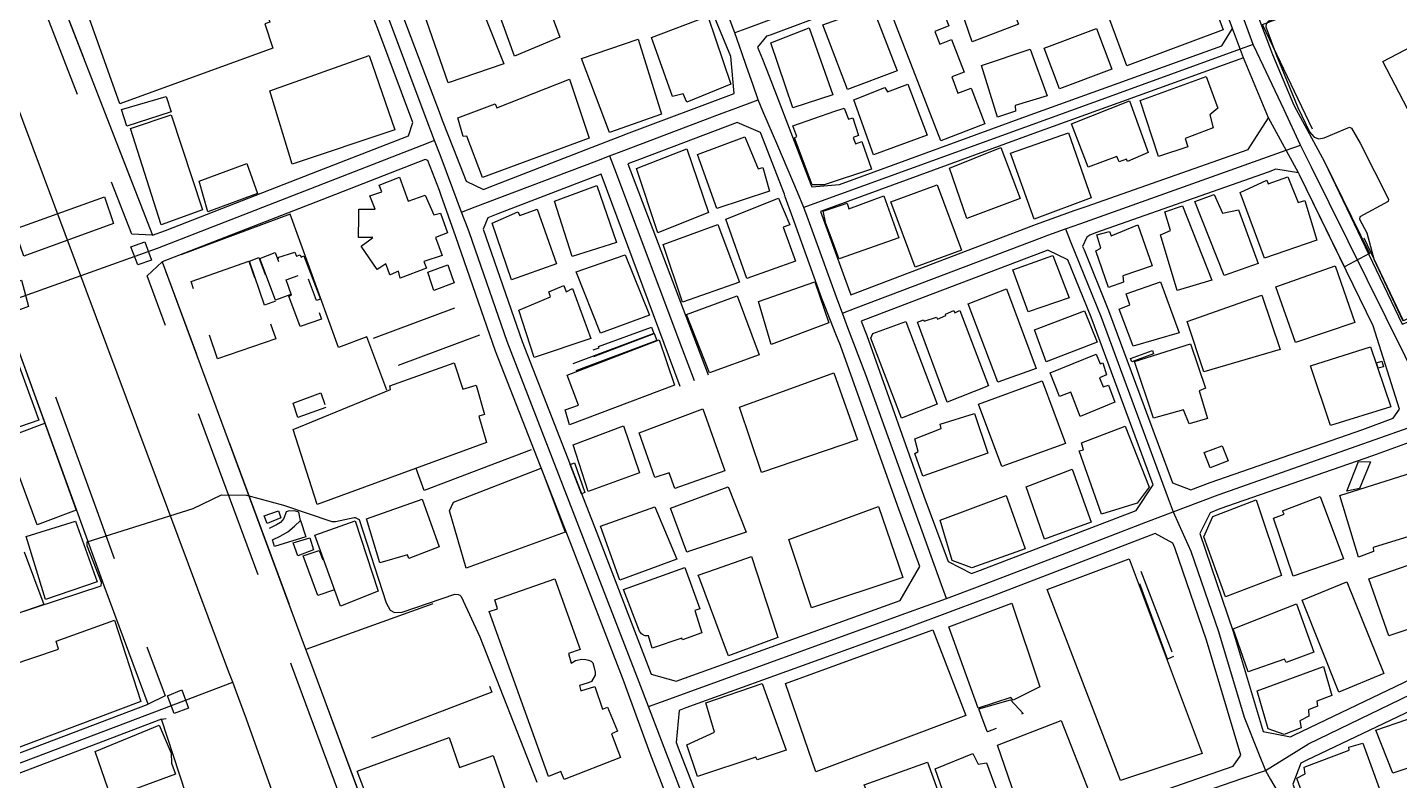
# Model space of a CAD drawing. Header units: millimetres. Extents: x 198785 to 203305, y 542885 to 545889.
# Drawn here: x 202841.5 to 203133.1, y 545593.5 to 545753.5 of the extents above; entities that cross this region are included whole.
import ezdxf

# ---------------------------------------------------------------- set-up
doc = ezdxf.new("R2010")
doc.units = ezdxf.units.MM
for name, pattern in [('FENCE_25K', [54.3, 28.7, -9.2, -16.4]), ('HIDDEN_BULD_25K', [28.8, 18.4, -10.4]), ('HIDDEN_IN_25K', [56.5, 36.5, -20])]:
    doc.linetypes.add(name, pattern=pattern)
for name, color, linetype in [('A0013114', 253, 'Continuous'), ('A0013117', 253, 'Continuous'), ('A0023214', 253, 'Continuous'), ('A0023217', 253, 'Continuous'), ('A0033324', 253, 'Continuous'), ('A0043325', 253, 'Continuous'), ('A0053326', 253, 'Continuous'), ('B0014111', 253, 'Continuous'), ('B0014112', 253, 'Continuous'), ('B0014113', 253, 'Continuous'), ('B0014116', 253, 'Continuous'), ('B0024120', 253, 'Continuous'), ('C0076117', 253, 'Continuous'), ('F0017111', 253, 'Continuous'), ('F0017114', 253, 'Continuous'), ('F0047224', 253, 'Continuous')]:
    doc.layers.add(name, color=color, linetype=linetype)

msp = doc.modelspace()

# ---------------------------------------------------------------- linework, layer by layer
at = {"layer": 'A0013114'}
for points in [[(202813.13, 545850.87), (202837.34, 545788.51), (202840.26, 545780.98), (202868.05, 545709.4)], [(202870.14, 545703.7), (202900.13, 545622.78), (202901.45, 545619.23), (202932.52, 545535.41)], [(202867.13, 545609.73), (202857.78, 545634.9), (202837.28, 545691.47)], [(202899.06, 545523.66), (202876.44, 545586.84), (202869.98, 545606.53)]]:
    msp.add_lwpolyline(points, dxfattribs=at)
at = {"layer": 'A0013117'}
for points in [[(202868.05, 545709.4), (202870.86, 545710.42), (202901.89, 545722.49), (202922.45, 545730.54), (202923.42, 545733.37), (202915.93, 545753.24), (202914.96, 545755.79), (202910.94, 545766.38), (202904.76, 545782.63), (202902.59, 545788.12), (202897.71, 545800.44), (202892.95, 545812.47), (202888.76, 545823.56), (202881.23, 545843.51), (202872.67, 545867.33), (202869.67, 545872.77), (202868.24, 545873), (202856.11, 545868.39), (202814.19, 545852.12), (202813.13, 545850.87)], [(203149.83, 545802.83), (203144.81, 545805.89), (203143.89, 545805.58), (203123.14, 545798.42), (203118.22, 545796.72), (203114.16, 545795.32), (203096.18, 545788.04), (203095.09, 545787.64), (203093.21, 545782.65), (203093.76, 545781.09), (203103.18, 545755.43), (203105.43, 545749.49), (203106.08, 545747.79), (203110.62, 545737.04), (203117.14, 545724.97), (203133.64, 545690.49), (203135.46, 545691.23), (203142.27, 545677.89), (203146.08, 545669.65), (203150.01, 545661.77), (203163.51, 545634.89), (203209.48, 545657.27), (203226.19, 545665.96)], [(203008.17, 545719.66), (203014.03, 545720.16), (203053.8, 545734.69), (203095.28, 545749.64), (203097.56, 545753.34), (203088.04, 545779.27), (203085.06, 545782.42), (203081.85, 545782.8), (203048.44, 545770.31), (202999.33, 545751.92), (202998.56, 545751.68), (202996.65, 545749.32), (202997.69, 545746.81), (202999.1, 545743.18), (203001.38, 545737.31), (203003.03, 545733.05), (203007.98, 545720.19), (203008.17, 545719.66)], [(202934.75, 545720.88), (202938.39, 545719.13), (202939.26, 545719.48), (202961.51, 545728.08), (202967.4, 545730.35), (202969.39, 545731.12), (202991.71, 545739.52), (202990.98, 545747.34), (202986.01, 545759.36), (202985.58, 545760.51), (202977.83, 545781.18), (202954.7, 545772.8), (202923.12, 545761.29), (202920.67, 545757.64), (202929.2, 545735.05), (202929.65, 545733.86), (202932.04, 545727.77), (202934.75, 545720.88)], [(203016.48, 545696.72), (203055.34, 545711.52), (203055.72, 545711.66), (203064.17, 545714.69), (203066.47, 545715.51), (203100.89, 545727.63), (203105.24, 545734.36), (203099.88, 545747.05), (203055.16, 545730.93), (203010.04, 545714.46), (203015.95, 545698.05), (203016.48, 545696.72)], [(202980.2, 545677.25), (202963.43, 545722.38), (202941.46, 545713.9), (202939.37, 545713.05), (202938.32, 545710.65), (202946.63, 545686.82), (202962.47, 545646.17), (202974.07, 545616.09), (202979.38, 545614.6), (203026.93, 545631.8), (203031.13, 545639.01), (203026.36, 545651.92), (203014.28, 545685.96), (203013.32, 545688.38), (203011.05, 545694.14), (203010.34, 545695.93), (203004.43, 545712.32), (203002.54, 545717.56), (203002.35, 545718.1), (202997.3, 545731.24), (202992.33, 545733.34), (202971.53, 545725.51), (202969.08, 545724.56), (202986.19, 545679.72)], [(202932.52, 545535.41), (202937.52, 545537.08), (202973.58, 545550.51), (202987.22, 545555.68), (202987.83, 545556.05), (202988.88, 545559.88), (202988.26, 545561.99), (202983.57, 545574.15), (202974.54, 545597.4), (202973.86, 545599.24), (202968.93, 545612.66), (202968.28, 545614.44), (202956.87, 545644), (202941, 545684.74), (202932.51, 545709.08), (202929.45, 545717.84), (202929.09, 545718.89), (202926.58, 545725.27), (202925.99, 545725.49), (202904.08, 545716.9), (202870.14, 545703.7)], [(203088.74, 545655.3), (203092.83, 545656.87), (203125.27, 545668.13), (203131.71, 545670.5), (203133.03, 545672.4), (203127.5, 545690.14), (203111.8, 545722.23), (203111.57, 545722.66), (203106.79, 545723.4), (203105.15, 545722.77), (203068.47, 545709.86), (203067.23, 545709.41), (203066.62, 545708.97), (203065.71, 545706.99), (203066.04, 545706.27), (203071.26, 545693.39), (203084.51, 545657.57), (203084.85, 545656.77), (203088.74, 545655.3)], [(203042.11, 545637.47), (203044, 545638.18), (203077.12, 545650.86), (203080.7, 545656.35), (203067.53, 545691.94), (203062.58, 545704.16), (203058.35, 545706.23), (203057.42, 545705.89), (203031.87, 545696.15), (203018.68, 545691.14), (203019.9, 545688.07), (203032, 545653.96), (203037.15, 545640.02), (203042.11, 545637.47)], [(202837.28, 545691.47), (202825.21, 545687.2), (202785.35, 545671.52), (202784.9, 545666.29), (202806.88, 545603.98), (202811.39, 545591.99), (202816.95, 545590.68), (202827.17, 545594.58), (202867.13, 545609.73)], [(203109.87, 545602.77), (203110.73, 545603.22), (203137.24, 545615.87), (203138.85, 545616.75), (203145.66, 545620.47), (203155.53, 545625.87), (203157.25, 545629.64), (203148.68, 545647.83), (203140.31, 545664.77), (203135.11, 545665.36), (203127.29, 545662.48), (203094.89, 545651.23), (203092.8, 545650.43), (203090.64, 545645.99), (203097.74, 545625.19), (203104.1, 545603.96), (203109.87, 545602.77)], [(202996.86, 545561.83), (203054.62, 545581.54), (203097.74, 545596.55), (203099.35, 545598.92), (203092.02, 545623.35), (203085.34, 545642.95), (203084.91, 545643.95), (203081.14, 545645.97), (203046.12, 545632.57), (203044.61, 545632.01), (203029.44, 545626.34), (203028.5, 545625.99), (202981.39, 545608.95), (202980.02, 545608.41), (202979.39, 545601.6), (202980.15, 545599.52), (202989.17, 545576.32), (202993.82, 545564.24), (202996.86, 545561.83)], [(203142.05, 545514.01), (203143.62, 545514.65), (203171.96, 545524.94), (203173.58, 545527.59), (203169.47, 545537.97), (203153.2, 545581.29), (203144.58, 545609.09), (203141.11, 545611.15), (203139.97, 545610.53), (203113.4, 545597.85), (203112.13, 545597.19), (203110.41, 545592.72), (203122.5, 545559.94), (203122.7, 545559.38), (203125.91, 545550.51), (203138.12, 545516.71), (203142.05, 545514.01)], [(202869.98, 545606.53), (202828.59, 545590.84), (202817.99, 545586.8), (202815.85, 545582.75), (202823.99, 545559.54), (202826.81, 545553.81), (202828.66, 545549.19), (202830.53, 545543.19), (202832.14, 545538.05), (202833.2, 545535.23), (202844.55, 545505), (202847.64, 545504.32), (202858.85, 545508.88), (202899.06, 545523.66)]]:
    msp.add_lwpolyline(points, dxfattribs=at)
at = {"layer": 'A0023214'}
msp.add_lwpolyline([(202996.92, 545318.28), (202991.47, 545333.13), (202982.85, 545356.61), (202973.34, 545382.49), (202972.5, 545384.77), (202971.93, 545386.34), (202957.41, 545425.88), (202952.03, 545438.69), (202950.73, 545441.78), (202948.95, 545446), (202937.78, 545472.6), (202917.51, 545524.23), (202916.58, 545526.59), (202915.56, 545529.45), (202888.07, 545606.53), (202885.7, 545612.87), (202885.12, 545614.42), (202884.33, 545616.53), (202853.99, 545697.69), (202852.85, 545700.75), (202851.7, 545703.8), (202824.87, 545775.57)], dxfattribs=at)
at = {"layer": 'A0023217'}
for points in [[(203087.98, 545788.49), (203085.18, 545787.42), (203054.93, 545775.93), (202994.93, 545753.51), (202991.84, 545752.36)], [(203102, 545749.95), (203100.37, 545754.39), (203091.24, 545779.27), (203090.64, 545780.97), (203087.98, 545788.49)], [(202991.84, 545752.36), (202988.43, 545761.44), (202980.5, 545782.56), (202979.77, 545784.51)], [(202928.03, 545729.5), (202926.26, 545734.2), (202917.77, 545756.7), (202916.37, 545760.43)], [(202996.75, 545738.19), (202995.62, 545741.46), (202994.32, 545745.21), (202993.3, 545748.15), (202991.84, 545752.36)], [(203102, 545749.95), (203099.19, 545748.93), (203072.9, 545739.39), (203009.36, 545716.35), (203006.51, 545715.31)], [(203112.02, 545728.55), (203108.53, 545736), (203104.1, 545745.47), (203102.76, 545748.32), (203102, 545749.95)], [(202965.22, 545726.24), (202968.26, 545727.39), (202988.57, 545735.09), (202992.02, 545736.4), (202996.75, 545738.19)], [(203006.51, 545715.31), (203005.14, 545718.53), (203000.95, 545728.35), (202997.8, 545735.74), (202996.75, 545738.19)], [(202928.03, 545729.5), (202925.34, 545728.45), (202869.1, 545706.55), (202852.85, 545700.75), (202835.56, 545694.57), (202822.76, 545690), (202787.3, 545676.05), (202784.31, 545675.04), (202778.49, 545673.07)], [(202933.76, 545714.31), (202931.9, 545719.25), (202929.18, 545726.46), (202928.03, 545729.5)], [(203062.06, 545710.73), (203065.36, 545711.91), (203108.97, 545727.46), (203112.02, 545728.55)], [(203140.8, 545670.49), (203138.3, 545675.53), (203118.12, 545716.24), (203114.36, 545723.82), (203112.02, 545728.55)], [(202933.76, 545714.31), (202936.66, 545715.41), (202962.48, 545725.2), (202965.22, 545726.24)], [(202965.22, 545726.24), (202966.26, 545723.47), (202980.51, 545685.63), (202983.2, 545678.49)], [(203014.68, 545692.83), (203013.74, 545695.42), (203007.98, 545711.25), (203007.21, 545713.38), (203006.51, 545715.31)], [(202973.5, 545609.26), (202971.51, 545614.39), (202943.45, 545686.82), (202935.41, 545709.87), (202935.14, 545710.65), (202933.76, 545714.31)], [(203014.68, 545692.83), (203017.58, 545693.93), (203057.05, 545708.92), (203058.35, 545709.41), (203062.06, 545710.73)], [(203062.06, 545710.73), (203063.23, 545707.85), (203069.66, 545691.94), (203083.92, 545653.46), (203084.97, 545650.62)], [(203036.78, 545632.18), (203035.73, 545635.09), (203019.68, 545679.72), (203015.87, 545689.7), (203014.68, 545692.83)], [(203084.97, 545650.62), (203090.8, 545652.83), (203094.52, 545654.25), (203136.34, 545668.93), (203140.8, 545670.49)], [(203036.78, 545632.18), (203043.38, 545634.7), (203062.27, 545641.93), (203079.15, 545648.39), (203084.97, 545650.62)], [(203084.97, 545650.62), (203086.19, 545647.9), (203088.72, 545642.23), (203094.57, 545625.19), (203100.06, 545606.98), (203103.12, 545599.31), (203104.59, 545595.63)], [(202973.5, 545609.26), (202976.22, 545610.24), (203028.19, 545629.07), (203036.78, 545632.18)], [(203104.59, 545595.63), (203111.12, 545599.68), (203113.75, 545601.31), (203139.96, 545614.01), (203141.11, 545614.57), (203144.41, 545616.34)], [(202810.92, 545586.18), (202817.47, 545588.74), (202868.55, 545608.13), (202885.12, 545614.42)], [(202993.75, 545556.07), (202992.6, 545559.1), (202979.54, 545593.39), (202976.83, 545600.51), (202973.5, 545609.26)], [(202993.75, 545556.07), (202998.64, 545558.59), (203001.71, 545560.17), (203099.59, 545593.91), (203104.59, 545595.63)], [(203104.59, 545595.63), (203105.67, 545593.76), (203108.88, 545588.18), (203119.91, 545558.17), (203122.09, 545552.25)]]:
    msp.add_lwpolyline(points, dxfattribs=at)
at = {"layer": 'A0033324', "linetype": 'HIDDEN_IN_25K', "flags": 128}
for points in [[(202840.26, 545780.98), (202868.05, 545709.4), (202863.68, 545709.6), (202836.25, 545780.26), (202809.33, 545849.61), (202809.8, 545850.66), (202814.19, 545852.12), (202813.13, 545850.87), (202837.34, 545788.51), (202840.26, 545780.98)], [(202932.52, 545535.41), (202928.33, 545535.2), (202897.62, 545618.05), (202866.95, 545700.79), (202870.14, 545703.7), (202900.13, 545622.78), (202901.45, 545619.23), (202932.52, 545535.41)], [(202870.75, 545611.48), (202867.13, 545609.73), (202857.78, 545634.9), (202837.28, 545691.47), (202841.44, 545691.74), (202855.96, 545651.64), (202861.53, 545636.28), (202870.75, 545611.48)], [(202902.45, 545526.04), (202899.06, 545523.66), (202876.44, 545586.84), (202869.98, 545606.53), (202872.79, 545606.9), (202874.09, 545606.83), (202880.22, 545588.14), (202888.02, 545566.35), (202902.45, 545526.04)]]:
    msp.add_lwpolyline(points, dxfattribs=at)
at = {"layer": 'A0043325'}
for points in [[(202859.8, 545711.9), (202840.72, 545704.91), (202838.74, 545710.69), (202857.85, 545717.55), (202859.8, 545711.9)], [(202867.84, 545704.07), (202864.97, 545703.09), (202863.45, 545706.91), (202866.45, 545707.95), (202867.84, 545704.07)], [(202840.02, 545693.63), (202839.91, 545693.59), (202837.94, 545699.07), (202837.99, 545699.09), (202840.27, 545699.85), (202841.71, 545694.25), (202840.02, 545693.63)], [(202875.75, 545608.89), (202872.65, 545607.76), (202871.27, 545611.52), (202874.34, 545612.76), (202875.75, 545608.89)]]:
    msp.add_lwpolyline(points, dxfattribs=at)
at = {"layer": 'A0053326'}
msp.add_lwpolyline([(203103.18, 545755.43), (203105.43, 545749.49), (203106.08, 545747.79), (203110.62, 545737.04), (203117.14, 545724.97), (203126.69, 545705.47), (203121.38, 545702.65), (203111.8, 545722.23), (203111.57, 545722.66), (203105.24, 545734.36), (203099.88, 545747.05), (203097.56, 545753.34), (203088.04, 545779.27)], dxfattribs=at)
at = {"layer": 'B0014111'}
for points in [[(202885.86, 545766.58), (202887.82, 545761.15), (202890.48, 545762.06), (202892.98, 545754.69), (202891.92, 545754.33), (202893.68, 545749.17), (202861.15, 545737.3), (202854.72, 545755.38), (202885.86, 545766.58)], [(203071.96, 545744.66), (203060.82, 545740.49), (203057.58, 545749.15), (203068.71, 545753.32), (203071.96, 545744.66)], [(202919.56, 545731.78), (202897.74, 545724.51), (202893.03, 545740.1), (202914.15, 545747.6), (202919.56, 545731.78)], [(202872.05, 545735.61), (202862.63, 545732.55), (202861.5, 545736.07), (202870.95, 545738.85), (202872.05, 545735.61)], [(203079.66, 545726.99), (203075.24, 545725.06), (203075.08, 545725.56), (203073.49, 545724.95), (203072.98, 545726.13), (203066.87, 545723.84), (203063.33, 545733.06), (203075.67, 545737.92), (203079.66, 545726.99)], [(202878.71, 545714.76), (202869.91, 545711.58), (202863.41, 545732.1), (202872.07, 545734.99), (202878.71, 545714.76)], [(203052.42, 545717.22), (203041.12, 545712.91), (203037.41, 545723.67), (203048.37, 545728.05), (203052.42, 545717.22)], [(202890.39, 545718.22), (202879.87, 545714.39), (202877.99, 545720.84), (202888.11, 545724.65), (202890.39, 545718.22)], [(202920.6, 545721.74), (202922.39, 545716.65), (202926.03, 545717.92), (202927.85, 545713.72), (202929.28, 545714.1), (202930.77, 545709.91), (202928.24, 545708.92), (202929.64, 545705.06), (202925.76, 545703.81), (202926.27, 545702.39), (202920.73, 545700.24), (202920.35, 545701.78), (202918.58, 545700.98), (202918.5, 545700.95), (202918.07, 545702.16), (202917.67, 545703.3), (202916.42, 545702.48), (202915.85, 545702.1), (202912.4, 545707.04), (202914.24, 545708.44), (202914.87, 545708.92), (202914.07, 545708.91), (202911.87, 545708.89), (202911.93, 545713.35), (202911.95, 545714.94), (202915.37, 545714.95), (202914.25, 545717.76), (202916.78, 545718.58), (202916.21, 545719.99), (202920.6, 545721.74)], [(203109.32, 545721.8), (203111.5, 545716.32), (203112.95, 545716.79), (203115.52, 545708.32), (203104.34, 545704.53), (203099.23, 545718.45), (203104.86, 545721.08), (203105.16, 545720.32), (203109.32, 545721.8)], [(203039.96, 545706.18), (203030.16, 545702.63), (203024.98, 545716.5), (203034.79, 545720.08), (203039.96, 545706.18)], [(203023.52, 545717.76), (203026.7, 545708.84), (203013.97, 545704.38), (203013.8, 545704.84), (203012.72, 545707.74), (203011.17, 545711.88), (203010.62, 545714.47), (203015.7, 545716.2), (203016.08, 545715.03), (203023.52, 545717.76)], [(202949.85, 545714.9), (202953.94, 545703.3), (202944.37, 545699.92), (202940.29, 545711.94), (202945.7, 545714.37), (202946.11, 545713.55), (202949.85, 545714.9)], [(203123.6, 545690.85), (203110.97, 545686.59), (203106.75, 545698.45), (203119.37, 545702.87), (203123.6, 545690.85)], [(203107.71, 545685.07), (203091.5, 545680.38), (203087.95, 545691.07), (203103.84, 545696.65), (203107.71, 545685.07)], [(202843.92, 545670.12), (202833.78, 545666.63), (202826.69, 545686.38), (202836.72, 545689.92), (202843.92, 545670.12)], [(202978.98, 545677.5), (202956.69, 545669.11), (202955.75, 545672.25), (202958.62, 545673.26), (202956.21, 545679.64), (202975.77, 545687.13), (202978.98, 545677.5)], [(203131.22, 545672.94), (203118.38, 545668.98), (203114.18, 545681.6), (203126.89, 545685.7), (203131.22, 545672.94)], [(202932.18, 545682.25), (202934.01, 545676.64), (202936.84, 545677.51), (202938.66, 545671.32), (202937.4, 545670.96), (202939.07, 545665.33), (202903.06, 545652.14), (202897.95, 545668.1), (202918.65, 545676.58), (202918.49, 545677.36), (202932.18, 545682.25)], [(202845.18, 545669.46), (202851.85, 545650.96), (202843.56, 545647.86), (202838.68, 545661.06), (202835.79, 545660.07), (202834.23, 545665.35), (202845.18, 545669.46)], [(203077.35, 545652.44), (203069.72, 545650.1), (203064.99, 545663.58), (203065.93, 545663.77), (203065.46, 545665.26), (203074.74, 545668.79), (203079.9, 545655.86), (203077.35, 545652.44)], [(203067.53, 545648.43), (203057.63, 545644.83), (203053.75, 545655.89), (203063.51, 545659.71), (203067.53, 545648.43)], [(203127.57, 545642.16), (203124.33, 545640.95), (203120.36, 545654.06), (203137.16, 545659.39), (203141.67, 545647.4), (203127.45, 545643.01), (203127.57, 545642.16)], [(202982.19, 545642.23), (202981.65, 545642.05), (202978.12, 545651.39), (202990.42, 545655.93), (202990.49, 545655.77), (202994.22, 545646.28), (202982.19, 545642.23)], [(203121.16, 545640.63), (203110.46, 545636.91), (203106.31, 545649.27), (203108.54, 545650.1), (203108.22, 545650.85), (203116.19, 545653.84), (203121.16, 545640.63)], [(203108.02, 545637.05), (203096.08, 545632.56), (203091.5, 545645.32), (203093.38, 545649.61), (203102.62, 545653.17), (203108.02, 545637.05)], [(202856.3, 545635.75), (202845.33, 545631.97), (202841.23, 545645.37), (202851.7, 545648.64), (202856.3, 545635.75)], [(202916.03, 545633.75), (202908.06, 545630.54), (202902.55, 545645.62), (202911.18, 545648.71), (202916.03, 545633.75)], [(203091.16, 545599.24), (203073.77, 545593.53), (203058.2, 545634.11), (203075.62, 545640.6), (203091.16, 545599.24)], [(203140.92, 545627.65), (203130.78, 545624.28), (203126.58, 545636.39), (203136.53, 545639.81), (203140.92, 545627.65)], [(203114.89, 545620.8), (203109.01, 545618.59), (203108.65, 545619.27), (203100.9, 545616.6), (203097.72, 545625.73), (203111.17, 545631.05), (203114.89, 545620.8)], [(202865.61, 545610.29), (202833.58, 545598.27), (202827.72, 545614.56), (202848.11, 545621.46), (202847.64, 545623.1), (202859.99, 545627.59), (202865.61, 545610.29)], [(203112.15, 545604.69), (203108.58, 545603.31), (203105.13, 545604.53), (203102.85, 545612.59), (203116.88, 545617.77), (203118.71, 545611.61), (203115.49, 545610.39), (203115.63, 545609.29), (203113.73, 545608.51), (203113.81, 545607.16), (203111.91, 545606.23), (203112.15, 545604.69)], [(203144.52, 545599.39), (203131.68, 545595.1), (203128, 545604.2), (203141.2, 545608.76), (203144.52, 545599.39)], [(202872.95, 545594.88), (202859.32, 545589.84), (202855.87, 545599.68), (202869.51, 545605.28), (202872.04, 545599.36), (202872.1, 545597.21), (202872.95, 545594.88)], [(202931.09, 545602.62), (202933.29, 545596.26), (202940.48, 545598.84), (202943.18, 545591.1), (202917.17, 545580.83), (202911.56, 545595.53), (202931.09, 545602.62)], [(203130.42, 545587.19), (203115.99, 545582.23), (203115.31, 545582.66), (203111.28, 545594.02), (203113, 545594.95), (203112.77, 545596.34), (203122.4, 545599.99), (203122.27, 545600.63), (203125.29, 545601.48), (203130.42, 545587.19)], [(203042.39, 545599.23), (203043.51, 545597.02), (203045.28, 545597.29), (203050.5, 545583.28), (203040.14, 545579.56), (203034.39, 545595.98), (203042.39, 545599.23)]]:
    msp.add_lwpolyline(points, dxfattribs=at)
at = {"layer": 'B0014112'}
for points in [[(203051.46, 545735.78), (203047.63, 545734.45), (203044.23, 545745.45), (203054.56, 545748.94), (203058.18, 545739.02), (203051.4, 545736.92), (203051.46, 545735.78)], [(203028.55, 545741.52), (203032.67, 545730.66), (203021.28, 545726.46), (203017.12, 545738.14), (203023.7, 545740.75), (203024.24, 545739.87), (203028.55, 545741.52)], [(203088.1, 545728.19), (203081.88, 545726.11), (203077.92, 545738.02), (203091.98, 545743.13), (203094.46, 545736.39), (203092.79, 545734.95), (203093.46, 545732.21), (203087.51, 545729.97), (203088.1, 545728.19)], [(203077.45, 545711.56), (203080.53, 545702.9), (203074.25, 545700.76), (203074.42, 545699.43), (203071.26, 545698.26), (203068.51, 545706.04), (203069.62, 545706.65), (203068.78, 545709.48), (203071.44, 545710.19), (203071.76, 545709.28), (203077.45, 545711.56)], [(202973.66, 545692.4), (202963.27, 545688.61), (202958.1, 545701.62), (202968.52, 545705.21), (202973.66, 545692.4)], [(203062.86, 545696.11), (203054.12, 545693.11), (203050.91, 545702.03), (203059.4, 545705.09), (203062.86, 545696.11)], [(203011.81, 545690.74), (202999.54, 545686.18), (202996.83, 545695.27), (203008.83, 545699.51), (203011.81, 545690.74)], [(203086.22, 545688.67), (203076.45, 545685.8), (203073.47, 545693.7), (203075.76, 545694.6), (203075.01, 545696.96), (203082.31, 545699.45), (203086.22, 545688.67)], [(203068.8, 545686.69), (203057.96, 545682.48), (203055.5, 545689.3), (203066.1, 545693.31), (203068.8, 545686.69)], [(203090.51, 545676.33), (203092.24, 545670.41), (203088.38, 545669.28), (203087.13, 545672.29), (203080.79, 545670.5), (203076.72, 545682.54), (203088.63, 545686.29), (203091.87, 545676.86), (203090.51, 545676.33)], [(203068.64, 545684.09), (203069.47, 545682.04), (203070.01, 545682.24), (203070.83, 545679.73), (203069.32, 545679.1), (203070.06, 545677.15), (203071.2, 545677.56), (203072.58, 545673.9), (203065.17, 545670.89), (203063.19, 545676.01), (203060.83, 545675.09), (203058.82, 545680.16), (203068.64, 545684.09)], [(203045.57, 545663.11), (203031.75, 545658.21), (203030.1, 545662.99), (203030.75, 545663.46), (203030.04, 545666.15), (203035.7, 545668.35), (203035.46, 545669.24), (203042.77, 545671.49), (203045.57, 545663.11)], [(202928.97, 545643.14), (202922.56, 545640.67), (202922.3, 545641.48), (202916.37, 545639.77), (202913.53, 545649.11), (202925.37, 545653.27), (202928.97, 545643.14)], [(202984.8, 545624.91), (202980.73, 545623.39), (202980.57, 545623.73), (202974.28, 545621.65), (202973.5, 545624.25), (202973.27, 545624.24), (202972.74, 545624.25), (202972.38, 545624.37), (202971.98, 545624.66), (202971.57, 545625.23), (202968.16, 545634.12), (202981.19, 545638.78), (202984.37, 545630.03), (202983.3, 545629.63), (202984.8, 545624.91)], [(203002.74, 545599.96), (202996.58, 545597.89), (202996.26, 545598.46), (202983.88, 545594.4), (202981.6, 545601.12), (202987.48, 545603.79), (202985.66, 545610.01), (202997.65, 545614.13), (203002.74, 545599.96)], [(203067.65, 545587.99), (203053.82, 545583.13), (203047.65, 545601.02), (203061.2, 545606.25), (203067.35, 545590.55), (203066.88, 545590.3), (203067.65, 545587.99)], [(203030.53, 545581.53), (203024.96, 545579.62), (203019.28, 545592.59), (203032.76, 545597.38), (203037, 545585.64), (203030.03, 545583.25), (203030.53, 545581.53)]]:
    msp.add_lwpolyline(points, dxfattribs=at)
at = {"layer": 'B0014113'}
for points in [[(202954.65, 545751.47), (202944.98, 545747.47), (202938.73, 545764.92), (202948.31, 545768.64), (202954.65, 545751.47)], [(203052.09, 545754.22), (203042.28, 545750.51), (203037.81, 545763.53), (203047.14, 545766.93), (203052.09, 545754.22)], [(203095.58, 545753.01), (203075.11, 545745.35), (203070.33, 545758.44), (203090.64, 545766.45), (203095.58, 545753.01)], [(202942.77, 545745.84), (202930.89, 545741.75), (202924.67, 545759.75), (202935.39, 545764.33), (202942.77, 545745.84)], [(203034.32, 545752.7), (203035.38, 545749.99), (203037.89, 545750.97), (203040.58, 545744.06), (203037.9, 545743.02), (203039.24, 545739.57), (203042.01, 545740.65), (203044.96, 545733.06), (203035.59, 545729.42), (203024.72, 545757.56), (203034.4, 545761.32), (203037.3, 545753.86), (203034.32, 545752.7)], [(202990.96, 545741.48), (202981.62, 545737.67), (202980.87, 545739.45), (202978.55, 545738.84), (202974.11, 545751.37), (202986.07, 545755.97), (202990.96, 545741.48)], [(203026.33, 545744.35), (203015.75, 545740.35), (203010.53, 545754.07), (203021.06, 545757.85), (203026.33, 545744.35)], [(203012.62, 545739.22), (203004.18, 545736.43), (202999.47, 545750.26), (203007.63, 545753.49), (203012.62, 545739.22)], [(202976.24, 545735.14), (202965.2, 545731.2), (202959.21, 545746.91), (202971.27, 545751.08), (202976.24, 545735.14)], [(202956.71, 545742.53), (202960.86, 545729.99), (202938.21, 545721.64), (202934.84, 545730.44), (202934.1, 545730.34), (202932.93, 545734.32), (202940.92, 545737.33), (202941.27, 545736.48), (202956.71, 545742.53)], [(203015.03, 545736.41), (203015.97, 545734.02), (203016.87, 545734.36), (203018.1, 545730.57), (203016.96, 545730.15), (203017.44, 545728.79), (203018.83, 545729.29), (203020.85, 545723.41), (203010.83, 545720.13), (203008.28, 545720.08), (203004.5, 545730.08), (203005.03, 545730.34), (203004.14, 545732.66), (203013.05, 545735.73), (203014.6, 545736.26), (203015.03, 545736.41)], [(202993.92, 545730.33), (202996.77, 545723.51), (202997.76, 545723.79), (202999.18, 545718.72), (202987.97, 545715.05), (202983.86, 545726.51), (202993.92, 545730.33)], [(203067.54, 545717.32), (203055.43, 545712.8), (203050.43, 545726.81), (203062.74, 545731.13), (203067.54, 545717.32)], [(202986.2, 545714.22), (202975.43, 545709.91), (202970.95, 545723.6), (202981.64, 545727.73), (202986.2, 545714.22)], [(202966.69, 545707.81), (202957.25, 545704.84), (202953.53, 545716.61), (202962.5, 545719.98), (202966.69, 545707.81)], [(203093.7, 545718.05), (203095.42, 545714.04), (203098.83, 545714.79), (203103.03, 545703.36), (203095.78, 545700.85), (203089.54, 545716.58), (203093.7, 545718.05)], [(203004.71, 545703.87), (202994.37, 545700.18), (202989.91, 545712.83), (203001.12, 545717.26), (203003.5, 545711.56), (203002.12, 545711.08), (203004.71, 545703.87)], [(203093.16, 545699.81), (203085.8, 545697.65), (203082.28, 545709.47), (203084.39, 545710.41), (203083.2, 545714.33), (203086.94, 545715.63), (203093.16, 545699.81)], [(202992.81, 545699.43), (202980.71, 545695.16), (202976.56, 545707.45), (202988.21, 545711.67), (202992.81, 545699.43)], [(202955.5, 545698.73), (202955.97, 545697.37), (202957.33, 545698.08), (202961.22, 545687.46), (202949.16, 545683.43), (202945.92, 545693.49), (202952.64, 545696.31), (202952.32, 545697.37), (202955.5, 545698.73)], [(203055.84, 545681.1), (203047.7, 545678.14), (203041.39, 545694.84), (203049.56, 545697.98), (203055.84, 545681.1)], [(202997, 545683.96), (202986.42, 545680.16), (202981.52, 545692.53), (202992.29, 545696.5), (202997, 545683.96)], [(203039.63, 545693.39), (203045.75, 545677.41), (203045.41, 545677.28), (203045.34, 545677.25), (203036.97, 545673.93), (203036.94, 545673.91), (203030.67, 545690.94), (203031.94, 545691.42), (203032.01, 545691.27), (203032.08, 545691.11), (203034.65, 545691.98), (203034.87, 545691.57), (203036.68, 545692.3), (203036.56, 545692.59), (203038.37, 545693.36), (203038.59, 545692.91), (203039.43, 545693.29), (203039.63, 545693.39)], [(203034.79, 545673.52), (203027.21, 545670.48), (203020.72, 545687.49), (203021.12, 545688.48), (203028.13, 545691.07), (203034.79, 545673.52)], [(203017.89, 545665.88), (202997.48, 545658.96), (202992.84, 545672.82), (203012.86, 545680.18), (203017.89, 545665.88)], [(203062.12, 545665.12), (203048.59, 545660.22), (203043.58, 545673.51), (203057.15, 545678.45), (203062.12, 545665.12)], [(202989.72, 545659.34), (202979.07, 545655.56), (202977.88, 545658.87), (202974.85, 545657.87), (202971.47, 545667.39), (202985.01, 545672.5), (202989.72, 545659.34)], [(202971.55, 545658.92), (202960.63, 545654.96), (202957.44, 545664.84), (202968.15, 545668.89), (202971.55, 545658.92)], [(202955.77, 545646.3), (202934.71, 545638.66), (202931.19, 545650.83), (202932.05, 545652.67), (202950.64, 545659.89), (202955.77, 545646.3)], [(203053.52, 545642.75), (203042.19, 545638.68), (203038.01, 545640.3), (203035.43, 545648.83), (203049.48, 545654.11), (203053.52, 545642.75)], [(202979.51, 545640.53), (202967.38, 545636.09), (202963.3, 545647.57), (202974.85, 545651.68), (202979.51, 545640.53)], [(203027.55, 545636.62), (203008.13, 545630.18), (203003.3, 545644.7), (203022.32, 545651.72), (203027.55, 545636.62)], [(203000.95, 545623.9), (202990.46, 545620.04), (202990.07, 545621.07), (202984.35, 545636.31), (202984.03, 545637.17), (202987.72, 545638.46), (202995.35, 545641.11), (203000.73, 545624.59), (203000.95, 545623.9)], [(202956.46, 545620.49), (202957.01, 545618.48), (202958, 545619.02), (202959.34, 545619.27), (202960.19, 545619.23), (202960.76, 545619.11), (202961.28, 545618.86), (202961.64, 545618.51), (202961.89, 545617.72), (202962.13, 545616.51), (202962.12, 545615.9), (202961.39, 545614.58), (202960.86, 545614.34), (202960.44, 545614.23), (202958.79, 545613.71), (202959.12, 545612.54), (202962.05, 545613.5), (202963.67, 545608.7), (202964.75, 545609.11), (202966.89, 545603.97), (202965.59, 545603.4), (202967.55, 545598.44), (202955.58, 545593.72), (202954.84, 545595.46), (202952.26, 545594.37), (202939.65, 545629.42), (202941.41, 545630.01), (202940.8, 545631.91), (202953.56, 545636.37), (202958.93, 545621.36), (202956.46, 545620.49)], [(203129.73, 545616.25), (203120.15, 545612.27), (203112.39, 545631.83), (203121.85, 545635.75), (203129.73, 545616.25)], [(203056.63, 545613.4), (203050.95, 545610.57), (203050.49, 545611.16), (203043.52, 545608.89), (203037.32, 545626.2), (203050.66, 545631.17), (203056.63, 545613.4)], [(203040.89, 545607.32), (203009, 545595.38), (203002.6, 545614.1), (203033.88, 545625.5), (203040.89, 545607.32)]]:
    msp.add_lwpolyline(points, dxfattribs=at)
at = {"layer": 'B0014116', "linetype": 'HIDDEN_BULD_25K', "flags": 128}
for points in [[(203151.29, 545720.95), (203144.54, 545717.44), (203129.5, 545746.33), (203136.24, 545749.84), (203151.29, 545720.95)], [(202894.28, 545687.35), (202881.87, 545683.13), (202876.26, 545699.53), (202888.56, 545703.9), (202894.28, 545687.35)], [(202894.2, 545695.39), (202891.88, 545694.53), (202888.66, 545703.86), (202890.65, 545704.67), (202894.2, 545695.39)], [(202897.49, 545696.77), (202894.25, 545695.56), (202890.9, 545704.42), (202894.13, 545705.69), (202897.49, 545696.77)], [(202898.34, 545705.79), (202898.69, 545704.94), (202899.43, 545705.2), (202899.66, 545704.7), (202900.22, 545705), (202903.77, 545695.82), (202902.95, 545695.55), (202900.55, 545701.72), (202896.48, 545700.32), (202894.7, 545704.66), (202898.34, 545705.79)], [(202903.98, 545691.58), (202899.46, 545689.99), (202897.06, 545696.45), (202897.63, 545696.68), (202896.49, 545699.9), (202900.42, 545701.31), (202903.98, 545691.58)], [(202932.17, 545699.3), (202927.85, 545697.65), (202927.36, 545699.15), (202926.57, 545701.56), (202930.84, 545703.06), (202931.71, 545700.6), (202932.17, 545699.3)], [(202937.53, 545688.16), (202917.54, 545680.63), (202914.96, 545687.48), (202935.08, 545695.03), (202937.53, 545688.16)], [(202974.64, 545688.53), (202955.55, 545681.37), (202955.05, 545682.61), (202962.98, 545685.47), (202962.87, 545685.76), (202974.13, 545689.87), (202974.64, 545688.53)], [(202975.26, 545686.99), (202956.07, 545679.83), (202955.47, 545681.22), (202974.71, 545688.49), (202975.26, 545686.99)], [(203080.82, 545684.16), (203076.16, 545682.49), (203075.93, 545683.2), (203080.56, 545684.86), (203080.82, 545684.16)], [(203129.64, 545681.43), (203128.53, 545681.13), (203128.18, 545682.29), (203129.33, 545682.61), (203129.64, 545681.43)], [(202904.89, 545672.8), (202898.94, 545670.64), (202898, 545673.72), (202903.85, 545675.87), (202904.89, 545672.8)], [(203096.63, 545661.44), (203092.83, 545659.96), (203091.52, 545663.19), (203095.4, 545664.63), (203096.63, 545661.44)], [(202959.96, 545654.73), (202959.27, 545654.44), (202956.83, 545660.69), (202957.75, 545661.03), (202959.96, 545654.73)], [(203124.57, 545655.6), (203121.84, 545654.97), (203124.38, 545661.29), (203126.89, 545661.26), (203124.57, 545655.6)], [(202895.38, 545649.31), (202892.48, 545648.13), (202891.83, 545649.73), (202894.87, 545650.81), (202895.38, 545649.31)], [(202902.3, 545642.53), (202898.95, 545641.23), (202897.96, 545644.04), (202901.51, 545645.11), (202902.3, 545642.53)], [(202906.72, 545634.02), (202903.2, 545632.86), (202900.08, 545641.26), (202903.5, 545642.4), (202906.72, 545634.02)], [(203085.02, 545619.88), (203083.79, 545619.31), (203075.85, 545640.82), (203076.83, 545641.23), (203085.02, 545619.88)], [(203047.32, 545604.59), (203045.49, 545603.89), (203045.47, 545603.95), (203044.13, 545607.55), (203043.69, 545608.74), (203050.38, 545610.66), (203053.08, 545607.76), (203051.17, 545607.01), (203051.39, 545606.17), (203051.27, 545606.12), (203047.32, 545604.59)]]:
    msp.add_lwpolyline(points, dxfattribs=at)
at = {"layer": 'B0024120', "linetype": 'FENCE_25K', "flags": 128}
for points in [[(203190.35, 545720.25), (203133.93, 545691.16), (203103.94, 545754.19), (203160.45, 545775.08)], [(202816.89, 545682.96), (202824.46, 545685.46), (202845.02, 545630.92), (202802.68, 545616.48), (202785.23, 545665.48), (202785.3, 545670.24), (202803.2, 545677.24)], [(202900.72, 545621.4), (202932.46, 545632.81), (202940.18, 545612.32), (202908.59, 545600.23)]]:
    msp.add_lwpolyline(points, dxfattribs=at)
at = {"layer": 'C0076117'}
for points in [[(202899.54, 545648.74), (202899.14, 545650.57), (202898.22, 545650.84), (202896.94, 545650.78), (202896.5, 545650.6), (202896.02, 545649.16), (202895.29, 545648.33), (202894.46, 545647.88), (202892.85, 545647.05)], [(202899.54, 545648.74), (202900.67, 545645.33), (202894.01, 545643.23), (202893.55, 545644.66), (202895.2, 545645.41), (202896.85, 545646.38), (202898.24, 545647.54), (202899.54, 545648.74)]]:
    msp.add_lwpolyline(points, dxfattribs=at)
at = {"layer": 'F0017111', "elevation": 60}
msp.add_lwpolyline([(203138.55, 545767.05), (203117.62, 545758.98), (203107.96, 545755.95), (203105.2, 545754.85), (203104.7, 545754.28), (203104.68, 545753.67), (203106.93, 545747.56), (203111.44, 545736.56), (203113.97, 545731.35), (203114.93, 545730.25), (203115.94, 545729.89), (203117.03, 545730.1), (203122.46, 545732.34), (203122.85, 545732.12), (203124.69, 545728.92), (203130.71, 545717.04), (203130.66, 545716.54), (203124.65, 545713.33), (203124.53, 545712.78), (203126.1, 545709.87), (203127.65, 545704.07), (203128.07, 545703.25), (203133.76, 545691.18)], dxfattribs=at)
at = {"layer": 'F0017114', "elevation": 50}
msp.add_lwpolyline([(202824.07, 545624.04), (202857.15, 545634.89), (202857.27, 545635.61), (202854.16, 545643.36), (202854.16, 545644.2), (202876.71, 545651.29), (202882.77, 545654.25), (202888.04, 545654.15), (202895.94, 545652), (202906.16, 545648.57), (202906.99, 545648.58), (202910.95, 545649.41), (202911.18, 545649.41), (202912.02, 545648.96), (202917.74, 545631.28), (202918.58, 545629.68), (202919.49, 545629.23), (202921.13, 545629.32), (202932.3, 545633.08), (202933.01, 545633.06), (202933.42, 545632.87), (202933.7, 545632.6), (202937.62, 545624.03), (202949.78, 545593.18)], dxfattribs=at)
at = {"layer": 'F0047224'}
for points in [[(202917.88, 545676.43), (202913.64, 545687.79), (202907.62, 545685.51), (202897.34, 545713.88), (202874.1, 545705.24)], [(202948.54, 545663.75), (202925.82, 545655.17), (202924.08, 545659.84)]]:
    msp.add_lwpolyline(points, dxfattribs=at)

doc.saveas('drawing.dxf')
